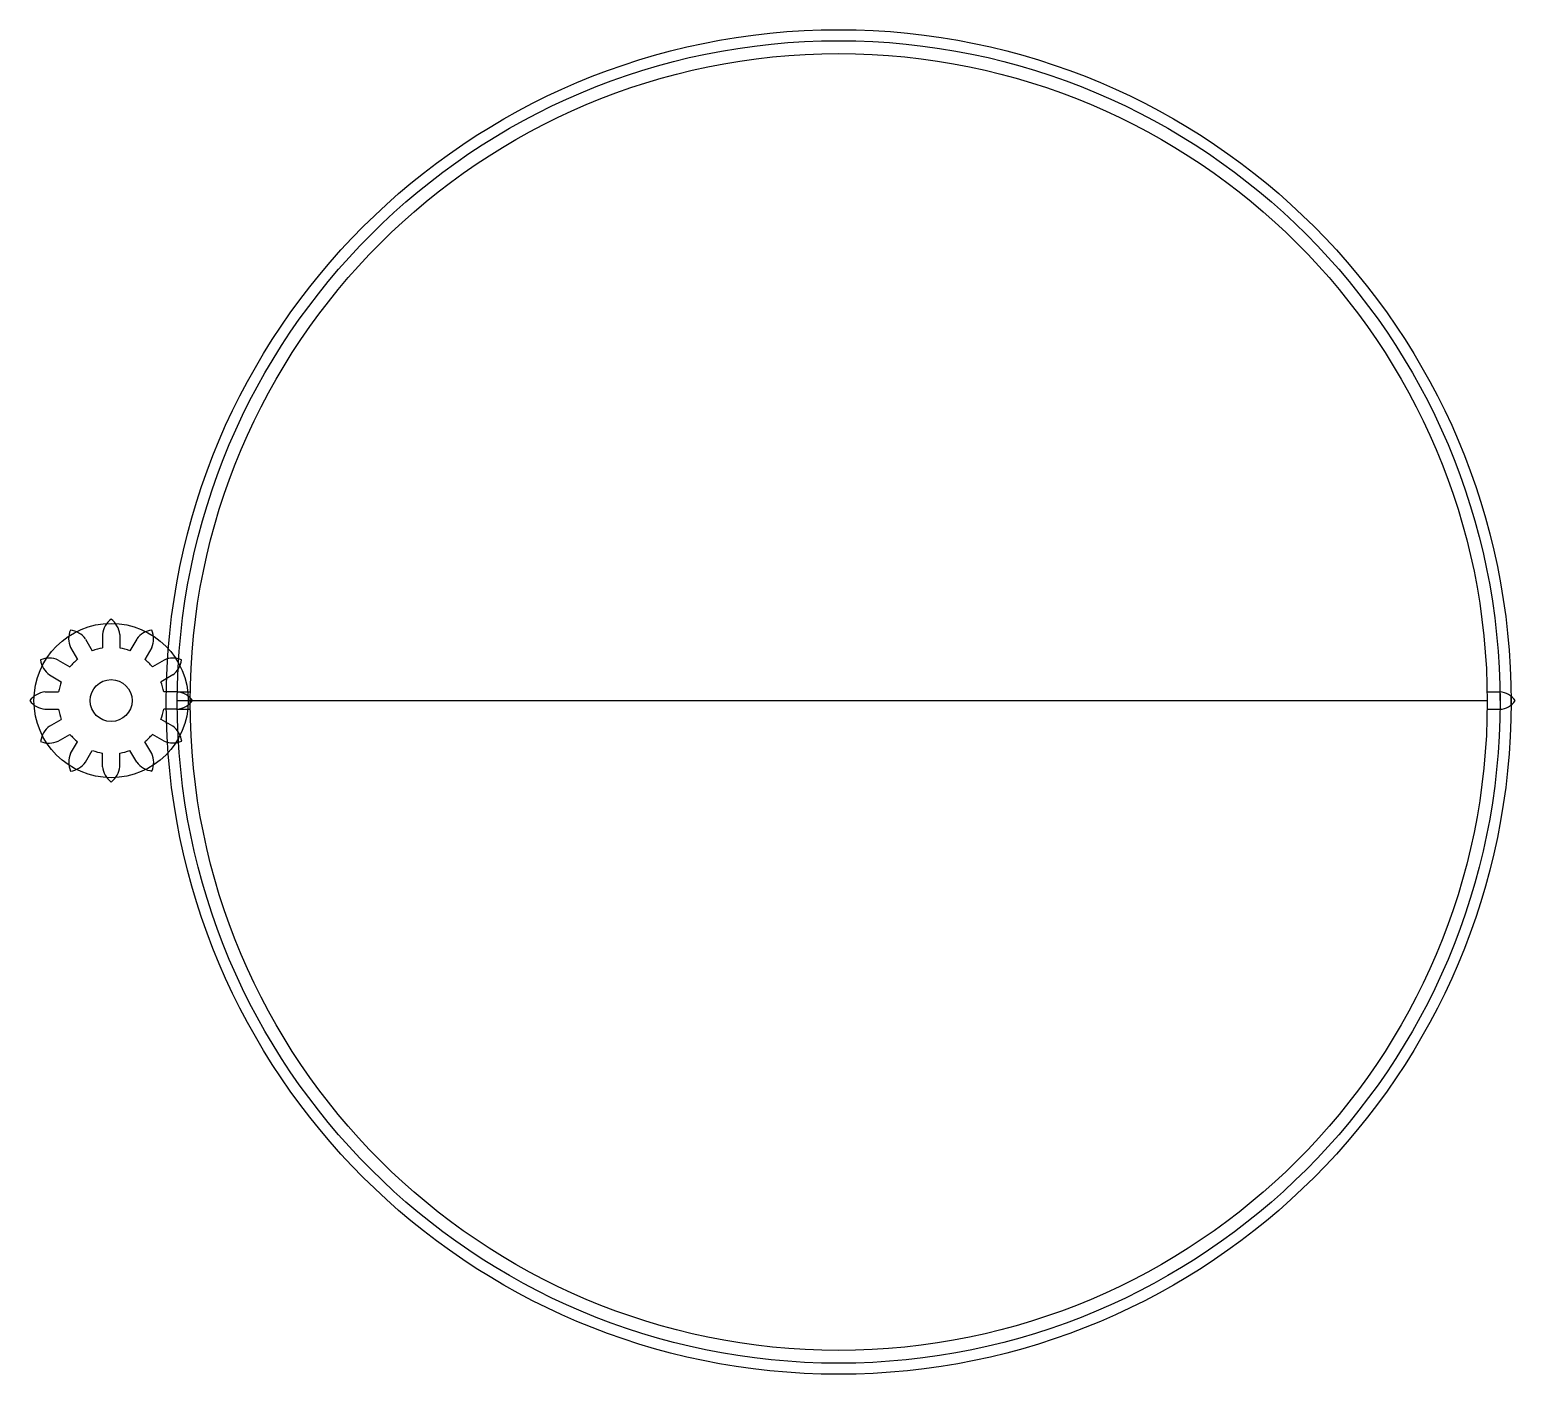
# Model space of a CAD drawing. Header units: millimetres. Extents: x -18 to 318, y -153 to 152.
import ezdxf

# ---------------------------------------------------------------- set-up
doc = ezdxf.new("R2010")
doc.units = ezdxf.units.MM

# ---------------------------------------------------------------- blocks, each defined once
blk = doc.blocks.new('*U1')
for p, q in [((-0.2, 1.96), (-3.27, 1.96)), ((-0.2, -1.96), (-3.27, -1.96))]:
    blk.add_line(p, q)
for centre, radius, start, end in [((-0.66, -2.94), 4.92, 36.8963, 84.54), ((-0.81, 3.14), 5.14, 276.8583, 322.5962)]:
    blk.add_arc(centre, radius, start, end)
blk = doc.blocks.new('*U2')
at = {"color": 0, "linetype": 'ByBlock', "lineweight": -2, "transparency": 16777216}
for p, rotation in [((-7.6, 13.16), 120), ((0, 15.2), 89.99999999999997), ((7.6, 13.16), 59.99999999999997), ((-13.16, 7.6), 149.9999999999999), ((13.16, 7.6), 29.99999999999998), ((-15.2, 0), 180), ((-13.16, -7.6), 209.9999999999999), ((13.16, -7.6), 329.9999999999999), ((-7.6, -13.16), 239.9999999999999), ((7.6, -13.16), 299.9999999999998), ((0, -15.2), 269.9999999999998)]:
    blk.add_blockref('*U1', p, dxfattribs=dict(at, rotation=rotation))
blk.add_blockref('*U1', (15.2, 0), dxfattribs=at)

msp = doc.modelspace()

# ---------------------------------------------------------------- linework, layer by layer
for p, q in [((15.02, 1.96), (17.94, 1.96)), ((312.06, 1.98), (315, 1.98)), ((314.98, 1.98), (314.98, 0)), ((315, 0), (315, 1.98)), ((317.5, -1), (317.5, 0.98)), ((15, 0), (312.08, 0)), ((15.01, -1.96), (17.93, -1.96)), ((17.49, -0.96), (17.49, -0.96)), ((312.07, -1.98), (314.99, -1.98)), ((314.98, 0), (315, 0))]:
    msp.add_line(p, q)
for centre, radius in [((165, -0.32), 152.5), ((165, -0.32), 150), ((165, -0.32), 147.08), ((0, 0), 17.5), ((0, 0), 4.76)]:
    msp.add_circle(centre, radius)
for centre, radius, start, end in [((0, 0), 12.08, 99.3525, 110.6475), ((0, 0), 12.08, 69.3525, 80.6475), ((0, 0), 12.08, 129.3525, 140.6475), ((0, 0), 12.08, 39.3525, 50.6475), ((0, 0), 12.08, 159.3525, 170.6475), ((0, 0), 12.08, 9.3525, 20.6475), ((314.52, -2.84), 4.85, 35.7373, 84.2977), ((0, 0), 12.08, 189.3525, 200.6475), ((0, 0), 12.08, 339.3525, 350.6475), ((314.61, 2.72), 4.72, 274.6518, 324.6055), ((0, 0), 12.08, 219.3525, 230.6475), ((0, 0), 12.08, 309.3525, 320.6475), ((0, 0), 12.08, 249.3525, 260.6475), ((0, 0), 12.08, 279.3525, 290.6475)]:
    msp.add_arc(centre, radius, start, end)

# ---------------------------------------------------------------- block references
msp.add_blockref('*U2', (0, 0))

doc.saveas('drawing.dxf')
